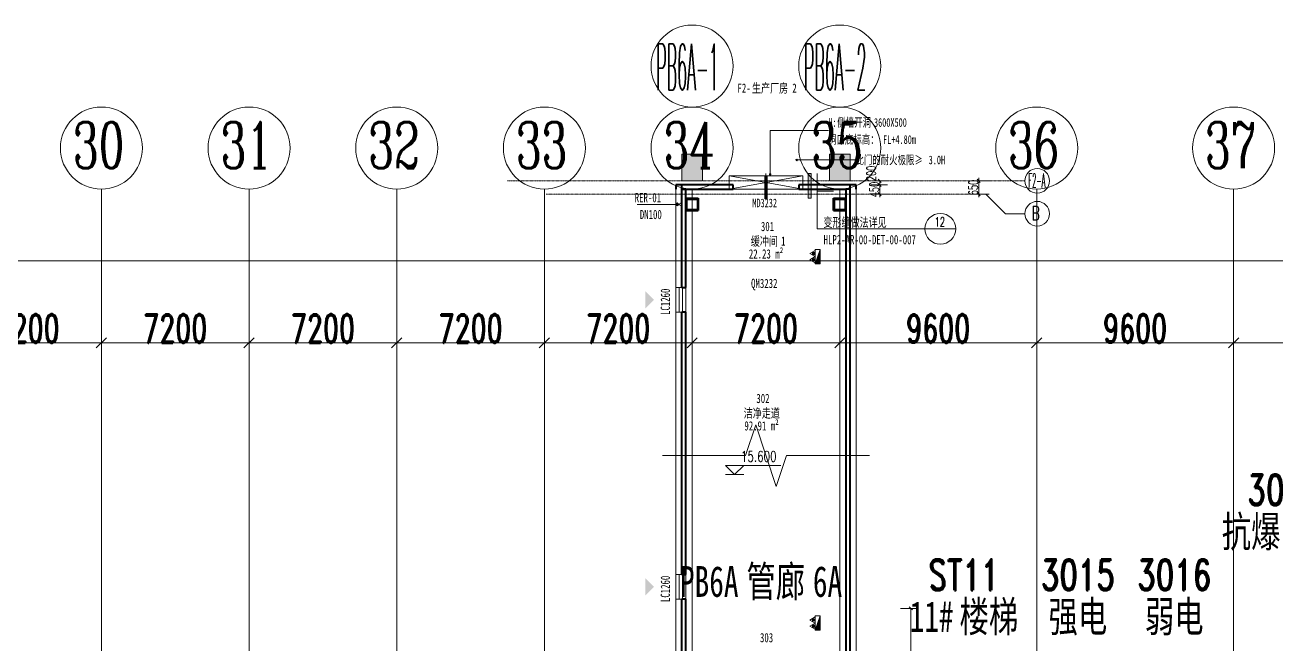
# Model space of a CAD drawing. Header units: millimetres. Extents: x -150677 to 326800, y -31706 to 192400.
# Drawn here: x 205074 to 266067, y 162215 to 192400 of the extents above; entities that cross this region are included whole.
import ezdxf

# ---------------------------------------------------------------- set-up
doc = ezdxf.new("R2010")
doc.units = ezdxf.units.MM
doc.linetypes.add('X-HLP3-AR-F3-LAY-03-001$0$X-HLP3-AR-PB6A-LAY-03-001$0$轴网线', pattern=[22.24, 12.7, -3.18, 3.18, -3.18])
doc.linetypes.add('X-HLP3-AR-F3-LAY-03-001$0$轴网线', pattern=[22.04, 18.38, -1.83, 0, -1.83])
doc.layers.get('0').update_dxf_attribs({"color": 8})
doc.layers.get('Defpoints').update_dxf_attribs({"color": 8})
for name, color, linetype, lineweight in [('X-HLP3-AR-F3-LAY-03-001$0$A-ANNO-DIMS', 8, 'Continuous', 9), ('X-HLP3-AR-F3-LAY-03-001$0$A-ANNO-NOTE', 8, 'Continuous', 5), ('X-HLP3-AR-F3-LAY-03-001$0$A-AREA-IDEN', 8, 'Continuous', 9), ('X-HLP3-AR-F3-LAY-03-001$0$A-DETL-GENF', 8, 'Continuous', 18), ('X-HLP3-AR-F3-LAY-03-001$0$G-ANNO-TEXT', 8, 'Continuous', 9), ('X-HLP3-AR-F3-LAY-03-001$0$S-GRID', 8, 'Continuous', 9), ('X-HLP3-AR-F3-LAY-03-001$0$S-GRID-IDEN', 8, 'Continuous', 9), ('X-HLP3-AR-F3-LAY-03-001$0$X-HLP3-AR-PB6A-LAY-03-001$0$A-ANNO-DIMS', 211, 'Continuous', 15), ('X-HLP3-AR-F3-LAY-03-001$0$X-HLP3-AR-PB6A-LAY-03-001$0$A-ANNO-NOTE', 131, 'Continuous', 18), ('X-HLP3-AR-F3-LAY-03-001$0$X-HLP3-AR-PB6A-LAY-03-001$0$A-AREA-IDEN', 2, 'Continuous', 18), ('X-HLP3-AR-F3-LAY-03-001$0$X-HLP3-AR-PB6A-LAY-03-001$0$A-DETL-GENF', 92, 'Continuous', 18), ('X-HLP3-AR-F3-LAY-03-001$0$X-HLP3-AR-PB6A-LAY-03-001$0$A-DETL-THIN', 151, 'Continuous', 15), ('X-HLP3-AR-F3-LAY-03-001$0$X-HLP3-AR-PB6A-LAY-03-001$0$A-DOOR-IDEN', 31, 'Continuous', 18), ('X-HLP3-AR-F3-LAY-03-001$0$X-HLP3-AR-PB6A-LAY-03-001$0$A-GENM', 13, 'Continuous', 15), ('X-HLP3-AR-F3-LAY-03-001$0$X-HLP3-AR-PB6A-LAY-03-001$0$A-GLAZ', 151, 'Continuous', 15), ('X-HLP3-AR-F3-LAY-03-001$0$X-HLP3-AR-PB6A-LAY-03-001$0$A-GLAZ-IDEN', 152, 'Continuous', 18), ('X-HLP3-AR-F3-LAY-03-001$0$X-HLP3-AR-PB6A-LAY-03-001$0$A-WALL', 113, 'Continuous', 15), ('X-HLP3-AR-F3-LAY-03-001$0$X-HLP3-AR-PB6A-LAY-03-001$0$G-ANNO-DIMS', 111, 'Continuous', 15), ('X-HLP3-AR-F3-LAY-03-001$0$X-HLP3-AR-PB6A-LAY-03-001$0$G-ANNO-TEXT', 231, 'Continuous', 15), ('X-HLP3-AR-F3-LAY-03-001$0$X-HLP3-AR-PB6A-LAY-03-001$0$M-EQPM', 50, 'Continuous', 15), ('X-HLP3-AR-F3-LAY-03-001$0$X-HLP3-AR-PB6A-LAY-03-001$0$P-PIPE', 3, 'Continuous', 15), ('X-HLP3-AR-F3-LAY-03-001$0$X-HLP3-AR-PB6A-LAY-03-001$0$S-COLS', 52, 'Continuous', 15), ('X-HLP3-AR-F3-LAY-03-001$0$X-HLP3-AR-PB6A-LAY-03-001$0$S-GRID', 1, 'Continuous', 15), ('X-HLP3-AR-F3-LAY-03-001$0$X-HLP3-AR-PB6A-LAY-03-001$0$S-GRID-IDEN', 1, 'Continuous', 18)]:
    doc.layers.add(name, color=color, linetype=linetype, lineweight=lineweight)
doc.styles.add('X-HLP3-AR-F3-LAY-03-001$0$MtXpl_', font='SimSun.ttf')
doc.styles.add('X-HLP3-AR-F3-LAY-03-001$0$MtXpl__1', font='simfang.ttf')
doc.styles.add('X-HLP3-AR-F3-LAY-03-001$0$RomanC_1', font='romanc__.ttf', dxfattribs={"width": 0.65, "height": 2250})
doc.styles.add('X-HLP3-AR-F3-LAY-03-001$0$RomanC_2', font='romanc__.ttf', dxfattribs={"width": 0.25, "height": 2250})
doc.styles.add('X-HLP3-AR-F3-LAY-03-001$0$RomanD', font='romand__.ttf', dxfattribs={"width": 0.7, "height": 1500})
doc.styles.add('X-HLP3-AR-F3-LAY-03-001$0$RomanD_3', font='romand__.ttf', dxfattribs={"width": 0.65, "height": 1400})
doc.styles.add('X-HLP3-AR-F3-LAY-03-001$0$X-HLP3-AR-PB6A-LAY-03-001$0$RomanC', font='romanc__.ttf', dxfattribs={"width": 0.65, "height": 675})
doc.styles.add('X-HLP3-AR-F3-LAY-03-001$0$X-HLP3-AR-PB6A-LAY-03-001$0$RomanD', font='romand__.ttf', dxfattribs={"width": 0.3, "height": 675})
doc.styles.add('X-HLP3-AR-F3-LAY-03-001$0$X-HLP3-AR-PB6A-LAY-03-001$0$RomanD_1', font='romand__.ttf', dxfattribs={"width": 0.65, "height": 450})
doc.styles.add('X-HLP3-AR-F3-LAY-03-001$0$X-HLP3-AR-PB6A-LAY-03-001$0$RomanD_2', font='romand__.ttf', dxfattribs={"width": 0.7, "height": 525})
doc.styles.add('X-HLP3-AR-F3-LAY-03-001$0$X-HLP3-AR-PB6A-LAY-03-001$0$RomanD_3', font='romand__.ttf', dxfattribs={"width": 0.65, "height": 3})
doc.styles.add('X-HLP3-AR-F3-LAY-03-001$0$X-HLP3-AR-PB6A-LAY-03-001$0$仿宋', font='simfang.ttf', dxfattribs={"width": 0.7, "height": 450})
doc.styles.add('X-HLP3-AR-F3-LAY-03-001$0$X-HLP3-AR-PB6A-LAY-03-001$0$仿宋_1', font='simfang.ttf', dxfattribs={"width": 0.7, "height": 420})
doc.styles.add('X-HLP3-AR-F3-LAY-03-001$0$X-HLP3-AR-PB6A-LAY-03-001$0$宋体', font='SimSun.ttf', dxfattribs={"width": 0.7, "height": 450})
doc.styles.add('X-HLP3-AR-F3-LAY-03-001$0$仿宋_1', font='simfang.ttf', dxfattribs={"width": 0.7, "height": 1500})
doc.dimstyles.new('X-HLP3-AR-F3-LAY-03-001$0$第一_二道尺寸线', dxfattribs={"dimscale": 304.8, "dimtxt": 1405.004626, "dimasz": 1.64042, "dimexe": 4.10105, "dimexo": 0.0625, "dimgap": 0, "dimtad": 1, "dimdec": 0, "dimzin": 0, "dimdsep": 46, "dimtxsty": 'X-HLP3-AR-F3-LAY-03-001$0$RomanD_3', "dimblk1": 'X-HLP3-AR-F3-LAY-03-001$0$_Oblique', "dimblk2": 'X-HLP3-AR-F3-LAY-03-001$0$_Oblique', "dimsah": 1, "dimcen": 0.09, "dimazin": 0, "dimtfac": 1, "dimtdec": 4, "dimtix": 1, "dimtmove": 0, "dimatfit": 3, "dimfxl": 8.2021, "dimfxlon": 1, "dimtvp": 1, "dimtolj": 1, "dimtzin": 0, "dimlwd": 18, "dimlwe": 18, "dimarcsym": 2})

# ---------------------------------------------------------------- blocks, each defined once
blk = doc.blocks.new('X-HLP3-AR-F3-LAY-03-001$0$剖切号 - 剖切号-930164-LAY-3F-1_500-A')
at = {"layer": 'X-HLP3-AR-F3-LAY-03-001$0$A-DETL-GENF', "color": 91, "lineweight": 5, "true_color": 0x77ff77}
for p, q in [((0, 5050), (0, 1000)), ((1500, 500), (0, 1000)), ((1500, 500), (-1500, -500)), ((-1500, -500), (0, -1000)), ((0, -1000), (0, -5050))]:
    blk.add_line(p, q, dxfattribs=at)
blk = doc.blocks.new('X-HLP3-AR-F3-LAY-03-001$0$X-AR-F3-00-W-003_HLP2_rvt-1-LAY-3F-1_500-A')
at = {"color": 91, "lineweight": 5, "true_color": 0x77ff77, "rotation": 269.9999999999998}
blk.add_blockref('X-HLP3-AR-F3-LAY-03-001$0$剖切号 - 剖切号-930164-LAY-3F-1_500-A', (241200, 171400), dxfattribs=at)
at = {"layer": 'X-HLP3-AR-F3-LAY-03-001$0$G-ANNO-TEXT', "color": 8, "lineweight": 15, "true_color": 0x777777, "char_height": 1500, "attachment_point": 1, "style": 'X-HLP3-AR-F3-LAY-03-001$0$仿宋_1'}
for s, insert, width in [('PB6A', (237005, 166014), 3928.27), ('管廊', (240246, 166014), 3928.27), ('6A', (243487, 166014), 1964.13)]:
    blk.add_mtext(s, dxfattribs=dict(at, insert=insert, width=width))
blk = doc.blocks.new('X-HLP3-AR-F3-LAY-03-001$0$轴网 - 宽度系数 0_65-670068-LAY-3F-1_500-A')
at = {"layer": 'X-HLP3-AR-F3-LAY-03-001$0$S-GRID-IDEN'}
blk.add_circle((0, 0), 4, dxfattribs=at)
blk = doc.blocks.new('X-HLP3-AR-F3-LAY-03-001$0$_Oblique')
at = {"color": 0, "linetype": 'ByBlock', "lineweight": -2}
blk.add_line((-0.5, -0.5), (0.5, 0.5), dxfattribs=at)
blk = doc.blocks.new('*D976')
at = {"layer": 'Defpoints', "color": 0, "transparency": 16777216}
for p in [(201600, 179400), (208800, 179400), (208800, 176900)]:
    blk.add_point(p, dxfattribs=at)
at = {"layer": 'X-HLP3-AR-F3-LAY-03-001$0$A-ANNO-DIMS', "color": 0, "lineweight": 18, "transparency": 16777216}
for p, q in [((201600, 179380.95), (201600, 175650)), ((208800, 179380.95), (208800, 175650)), ((201600, 176900), (208800, 176900))]:
    blk.add_line(p, q, dxfattribs=at)
at = {"layer": 'X-HLP3-AR-F3-LAY-03-001$0$A-ANNO-DIMS', "color": 0, "lineweight": 18, "transparency": 16777216, "xscale": 500.0000000000001, "yscale": 500.0000000000001, "zscale": 500.0000000000001, "rotation": 180}
blk.add_blockref('X-HLP3-AR-F3-LAY-03-001$0$_Oblique', (201600, 176900), dxfattribs=at)
at = {"layer": 'X-HLP3-AR-F3-LAY-03-001$0$A-ANNO-DIMS', "color": 0, "lineweight": 18, "transparency": 16777216, "xscale": 500.0000000000001, "yscale": 500.0000000000001, "zscale": 500.0000000000001}
blk.add_blockref('X-HLP3-AR-F3-LAY-03-001$0$_Oblique', (208800, 176900), dxfattribs=at)
at = {"layer": 'X-HLP3-AR-F3-LAY-03-001$0$A-ANNO-DIMS', "color": 0, "lineweight": 18, "transparency": 16777216, "insert": (205200, 177600), "char_height": 1400, "width": 3890.782, "attachment_point": 5, "style": 'X-HLP3-AR-F3-LAY-03-001$0$RomanD_3'}
blk.add_mtext('\\A1;7200', dxfattribs=at)
blk = doc.blocks.new('*D977')
at = {"layer": 'Defpoints', "color": 0, "transparency": 16777216}
for p in [(208800, 179400), (216000, 179400), (216000, 176900)]:
    blk.add_point(p, dxfattribs=at)
at = {"layer": 'X-HLP3-AR-F3-LAY-03-001$0$A-ANNO-DIMS', "color": 0, "lineweight": 18, "transparency": 16777216}
for p, q in [((208800, 179380.95), (208800, 175650)), ((216000, 179380.95), (216000, 175650)), ((208800, 176900), (216000, 176900))]:
    blk.add_line(p, q, dxfattribs=at)
at = {"layer": 'X-HLP3-AR-F3-LAY-03-001$0$A-ANNO-DIMS', "color": 0, "lineweight": 18, "transparency": 16777216, "xscale": 500.0000000000001, "yscale": 500.0000000000001, "zscale": 500.0000000000001, "rotation": 180}
blk.add_blockref('X-HLP3-AR-F3-LAY-03-001$0$_Oblique', (208800, 176900), dxfattribs=at)
at = {"layer": 'X-HLP3-AR-F3-LAY-03-001$0$A-ANNO-DIMS', "color": 0, "lineweight": 18, "transparency": 16777216, "xscale": 500.0000000000001, "yscale": 500.0000000000001, "zscale": 500.0000000000001}
blk.add_blockref('X-HLP3-AR-F3-LAY-03-001$0$_Oblique', (216000, 176900), dxfattribs=at)
at = {"layer": 'X-HLP3-AR-F3-LAY-03-001$0$A-ANNO-DIMS', "color": 0, "lineweight": 18, "transparency": 16777216, "insert": (212400, 177600), "char_height": 1400, "width": 3890.782, "attachment_point": 5, "style": 'X-HLP3-AR-F3-LAY-03-001$0$RomanD_3'}
blk.add_mtext('\\A1;7200', dxfattribs=at)
blk = doc.blocks.new('*D978')
at = {"layer": 'Defpoints', "color": 0, "transparency": 16777216}
for p in [(216000, 179400), (223200, 179400), (223200, 176900)]:
    blk.add_point(p, dxfattribs=at)
at = {"layer": 'X-HLP3-AR-F3-LAY-03-001$0$A-ANNO-DIMS', "color": 0, "lineweight": 18, "transparency": 16777216}
for p, q in [((216000, 179380.95), (216000, 175650)), ((223200, 179380.95), (223200, 175650)), ((216000, 176900), (223200, 176900))]:
    blk.add_line(p, q, dxfattribs=at)
at = {"layer": 'X-HLP3-AR-F3-LAY-03-001$0$A-ANNO-DIMS', "color": 0, "lineweight": 18, "transparency": 16777216, "xscale": 500.0000000000001, "yscale": 500.0000000000001, "zscale": 500.0000000000001, "rotation": 180}
blk.add_blockref('X-HLP3-AR-F3-LAY-03-001$0$_Oblique', (216000, 176900), dxfattribs=at)
at = {"layer": 'X-HLP3-AR-F3-LAY-03-001$0$A-ANNO-DIMS', "color": 0, "lineweight": 18, "transparency": 16777216, "xscale": 500.0000000000001, "yscale": 500.0000000000001, "zscale": 500.0000000000001}
blk.add_blockref('X-HLP3-AR-F3-LAY-03-001$0$_Oblique', (223200, 176900), dxfattribs=at)
at = {"layer": 'X-HLP3-AR-F3-LAY-03-001$0$A-ANNO-DIMS', "color": 0, "lineweight": 18, "transparency": 16777216, "insert": (219600, 177600), "char_height": 1400, "width": 3890.782, "attachment_point": 5, "style": 'X-HLP3-AR-F3-LAY-03-001$0$RomanD_3'}
blk.add_mtext('\\A1;7200', dxfattribs=at)
blk = doc.blocks.new('*D979')
at = {"layer": 'Defpoints', "color": 0, "transparency": 16777216}
for p in [(223200, 179400), (230400, 179400), (230400, 176900)]:
    blk.add_point(p, dxfattribs=at)
at = {"layer": 'X-HLP3-AR-F3-LAY-03-001$0$A-ANNO-DIMS', "color": 0, "lineweight": 18, "transparency": 16777216}
for p, q in [((223200, 179380.95), (223200, 175650)), ((230400, 179380.95), (230400, 175650)), ((223200, 176900), (230400, 176900))]:
    blk.add_line(p, q, dxfattribs=at)
at = {"layer": 'X-HLP3-AR-F3-LAY-03-001$0$A-ANNO-DIMS', "color": 0, "lineweight": 18, "transparency": 16777216, "xscale": 500.0000000000001, "yscale": 500.0000000000001, "zscale": 500.0000000000001, "rotation": 180}
blk.add_blockref('X-HLP3-AR-F3-LAY-03-001$0$_Oblique', (223200, 176900), dxfattribs=at)
at = {"layer": 'X-HLP3-AR-F3-LAY-03-001$0$A-ANNO-DIMS', "color": 0, "lineweight": 18, "transparency": 16777216, "xscale": 500.0000000000001, "yscale": 500.0000000000001, "zscale": 500.0000000000001}
blk.add_blockref('X-HLP3-AR-F3-LAY-03-001$0$_Oblique', (230400, 176900), dxfattribs=at)
at = {"layer": 'X-HLP3-AR-F3-LAY-03-001$0$A-ANNO-DIMS', "color": 0, "lineweight": 18, "transparency": 16777216, "insert": (226800, 177600), "char_height": 1400, "width": 3890.782, "attachment_point": 5, "style": 'X-HLP3-AR-F3-LAY-03-001$0$RomanD_3'}
blk.add_mtext('\\A1;7200', dxfattribs=at)
blk = doc.blocks.new('*D980')
at = {"layer": 'Defpoints', "color": 0, "transparency": 16777216}
for p in [(230400, 179400), (237600, 179400), (237600, 176900)]:
    blk.add_point(p, dxfattribs=at)
at = {"layer": 'X-HLP3-AR-F3-LAY-03-001$0$A-ANNO-DIMS', "color": 0, "lineweight": 18, "transparency": 16777216}
for p, q in [((230400, 179380.95), (230400, 175650)), ((237600, 179380.95), (237600, 175650)), ((230400, 176900), (237600, 176900))]:
    blk.add_line(p, q, dxfattribs=at)
at = {"layer": 'X-HLP3-AR-F3-LAY-03-001$0$A-ANNO-DIMS', "color": 0, "lineweight": 18, "transparency": 16777216, "xscale": 500.0000000000001, "yscale": 500.0000000000001, "zscale": 500.0000000000001, "rotation": 180}
blk.add_blockref('X-HLP3-AR-F3-LAY-03-001$0$_Oblique', (230400, 176900), dxfattribs=at)
at = {"layer": 'X-HLP3-AR-F3-LAY-03-001$0$A-ANNO-DIMS', "color": 0, "lineweight": 18, "transparency": 16777216, "xscale": 500.0000000000001, "yscale": 500.0000000000001, "zscale": 500.0000000000001}
blk.add_blockref('X-HLP3-AR-F3-LAY-03-001$0$_Oblique', (237600, 176900), dxfattribs=at)
at = {"layer": 'X-HLP3-AR-F3-LAY-03-001$0$A-ANNO-DIMS', "color": 0, "lineweight": 18, "transparency": 16777216, "insert": (234000, 177600), "char_height": 1400, "width": 3890.782, "attachment_point": 5, "style": 'X-HLP3-AR-F3-LAY-03-001$0$RomanD_3'}
blk.add_mtext('\\A1;7200', dxfattribs=at)
blk = doc.blocks.new('*D981')
at = {"layer": 'Defpoints', "color": 0, "transparency": 16777216}
for p in [(237600, 179400), (244800, 179400), (244800, 176900)]:
    blk.add_point(p, dxfattribs=at)
at = {"layer": 'X-HLP3-AR-F3-LAY-03-001$0$A-ANNO-DIMS', "color": 0, "lineweight": 18, "transparency": 16777216}
for p, q in [((237600, 179380.95), (237600, 175650)), ((244800, 179380.95), (244800, 175650)), ((237600, 176900), (244800, 176900))]:
    blk.add_line(p, q, dxfattribs=at)
at = {"layer": 'X-HLP3-AR-F3-LAY-03-001$0$A-ANNO-DIMS', "color": 0, "lineweight": 18, "transparency": 16777216, "xscale": 500.0000000000001, "yscale": 500.0000000000001, "zscale": 500.0000000000001, "rotation": 180}
blk.add_blockref('X-HLP3-AR-F3-LAY-03-001$0$_Oblique', (237600, 176900), dxfattribs=at)
at = {"layer": 'X-HLP3-AR-F3-LAY-03-001$0$A-ANNO-DIMS', "color": 0, "lineweight": 18, "transparency": 16777216, "xscale": 500.0000000000001, "yscale": 500.0000000000001, "zscale": 500.0000000000001}
blk.add_blockref('X-HLP3-AR-F3-LAY-03-001$0$_Oblique', (244800, 176900), dxfattribs=at)
at = {"layer": 'X-HLP3-AR-F3-LAY-03-001$0$A-ANNO-DIMS', "color": 0, "lineweight": 18, "transparency": 16777216, "insert": (241200, 177600), "char_height": 1400, "width": 3890.782, "attachment_point": 5, "style": 'X-HLP3-AR-F3-LAY-03-001$0$RomanD_3'}
blk.add_mtext('\\A1;7200', dxfattribs=at)
blk = doc.blocks.new('*D982')
at = {"layer": 'Defpoints', "color": 0, "transparency": 16777216}
for p in [(244800, 179400), (254400, 179400), (254400, 176900)]:
    blk.add_point(p, dxfattribs=at)
at = {"layer": 'X-HLP3-AR-F3-LAY-03-001$0$A-ANNO-DIMS', "color": 0, "lineweight": 18, "transparency": 16777216}
for p, q in [((244800, 179380.95), (244800, 175650)), ((254400, 179380.95), (254400, 175650)), ((244800, 176900), (254400, 176900))]:
    blk.add_line(p, q, dxfattribs=at)
at = {"layer": 'X-HLP3-AR-F3-LAY-03-001$0$A-ANNO-DIMS', "color": 0, "lineweight": 18, "transparency": 16777216, "xscale": 500.0000000000001, "yscale": 500.0000000000001, "zscale": 500.0000000000001, "rotation": 180}
blk.add_blockref('X-HLP3-AR-F3-LAY-03-001$0$_Oblique', (244800, 176900), dxfattribs=at)
at = {"layer": 'X-HLP3-AR-F3-LAY-03-001$0$A-ANNO-DIMS', "color": 0, "lineweight": 18, "transparency": 16777216, "xscale": 500.0000000000001, "yscale": 500.0000000000001, "zscale": 500.0000000000001}
blk.add_blockref('X-HLP3-AR-F3-LAY-03-001$0$_Oblique', (254400, 176900), dxfattribs=at)
at = {"layer": 'X-HLP3-AR-F3-LAY-03-001$0$A-ANNO-DIMS', "color": 0, "lineweight": 18, "transparency": 16777216, "insert": (249600, 177600), "char_height": 1400, "width": 3890.782, "attachment_point": 5, "style": 'X-HLP3-AR-F3-LAY-03-001$0$RomanD_3'}
blk.add_mtext('\\A1;9600', dxfattribs=at)
blk = doc.blocks.new('*D983')
at = {"layer": 'Defpoints', "color": 0, "transparency": 16777216}
for p in [(254400, 179400), (264000, 179400), (264000, 176900)]:
    blk.add_point(p, dxfattribs=at)
at = {"layer": 'X-HLP3-AR-F3-LAY-03-001$0$A-ANNO-DIMS', "color": 0, "lineweight": 18, "transparency": 16777216}
for p, q in [((254400, 179380.95), (254400, 175650)), ((264000, 179380.95), (264000, 175650)), ((254400, 176900), (264000, 176900))]:
    blk.add_line(p, q, dxfattribs=at)
at = {"layer": 'X-HLP3-AR-F3-LAY-03-001$0$A-ANNO-DIMS', "color": 0, "lineweight": 18, "transparency": 16777216, "xscale": 500.0000000000001, "yscale": 500.0000000000001, "zscale": 500.0000000000001, "rotation": 180}
blk.add_blockref('X-HLP3-AR-F3-LAY-03-001$0$_Oblique', (254400, 176900), dxfattribs=at)
at = {"layer": 'X-HLP3-AR-F3-LAY-03-001$0$A-ANNO-DIMS', "color": 0, "lineweight": 18, "transparency": 16777216, "xscale": 500.0000000000001, "yscale": 500.0000000000001, "zscale": 500.0000000000001}
blk.add_blockref('X-HLP3-AR-F3-LAY-03-001$0$_Oblique', (264000, 176900), dxfattribs=at)
at = {"layer": 'X-HLP3-AR-F3-LAY-03-001$0$A-ANNO-DIMS', "color": 0, "lineweight": 18, "transparency": 16777216, "insert": (259200, 177600), "char_height": 1400, "width": 3890.782, "attachment_point": 5, "style": 'X-HLP3-AR-F3-LAY-03-001$0$RomanD_3'}
blk.add_mtext('\\A1;9600', dxfattribs=at)
blk = doc.blocks.new('*D984')
at = {"layer": 'Defpoints', "color": 0, "transparency": 16777216}
for p in [(264000, 179400), (273600, 179400), (273600, 176900)]:
    blk.add_point(p, dxfattribs=at)
at = {"layer": 'X-HLP3-AR-F3-LAY-03-001$0$A-ANNO-DIMS', "color": 0, "lineweight": 18, "transparency": 16777216}
for p, q in [((264000, 179380.95), (264000, 175650)), ((273600, 179380.95), (273600, 175650)), ((264000, 176900), (273600, 176900))]:
    blk.add_line(p, q, dxfattribs=at)
at = {"layer": 'X-HLP3-AR-F3-LAY-03-001$0$A-ANNO-DIMS', "color": 0, "lineweight": 18, "transparency": 16777216, "xscale": 500.0000000000001, "yscale": 500.0000000000001, "zscale": 500.0000000000001, "rotation": 180}
blk.add_blockref('X-HLP3-AR-F3-LAY-03-001$0$_Oblique', (264000, 176900), dxfattribs=at)
at = {"layer": 'X-HLP3-AR-F3-LAY-03-001$0$A-ANNO-DIMS', "color": 0, "lineweight": 18, "transparency": 16777216, "xscale": 500.0000000000001, "yscale": 500.0000000000001, "zscale": 500.0000000000001}
blk.add_blockref('X-HLP3-AR-F3-LAY-03-001$0$_Oblique', (273600, 176900), dxfattribs=at)
at = {"layer": 'X-HLP3-AR-F3-LAY-03-001$0$A-ANNO-DIMS', "color": 0, "lineweight": 18, "transparency": 16777216, "insert": (268800, 177600), "char_height": 1400, "width": 3890.782, "attachment_point": 5, "style": 'X-HLP3-AR-F3-LAY-03-001$0$RomanD_3'}
blk.add_mtext('\\A1;9600', dxfattribs=at)
blk = doc.blocks.new('*D932')
at = {"layer": 'Defpoints', "color": 0, "transparency": 16777216}
for p in [(293100, 180900), (-300, 178400), (293100, 178400), (201600, -17706.224274), (208800, -17706.224274), (208800, -20206.224274)]:
    blk.add_point(p, dxfattribs=at)
at = {"layer": 'X-HLP3-AR-F3-LAY-03-001$0$A-ANNO-DIMS', "color": 0, "lineweight": 18, "transparency": 16777216}
for p, q in [((-300, 178419.05), (-300, 182150)), ((293100, 178419.05), (293100, 182150)), ((-300, 180900), (293100, 180900)), ((201600, -17725.274274), (201600, -21456.224274)), ((208800, -17725.274274), (208800, -21456.224274)), ((201600, -20206.224274), (208800, -20206.224274))]:
    blk.add_line(p, q, dxfattribs=at)
at = {"layer": 'X-HLP3-AR-F3-LAY-03-001$0$A-ANNO-DIMS', "color": 0, "lineweight": 18, "transparency": 16777216, "xscale": 500.0000000000001, "yscale": 500.0000000000001, "zscale": 500.0000000000001, "rotation": 180}
for p in [(-300, 180900), (201600, -20206.224274)]:
    blk.add_blockref('X-HLP3-AR-F3-LAY-03-001$0$_Oblique', p, dxfattribs=at)
at = {"layer": 'X-HLP3-AR-F3-LAY-03-001$0$A-ANNO-DIMS', "color": 0, "lineweight": 18, "transparency": 16777216, "xscale": 500.0000000000001, "yscale": 500.0000000000001, "zscale": 500.0000000000001}
for p in [(293100, 180900), (208800, -20206.224274)]:
    blk.add_blockref('X-HLP3-AR-F3-LAY-03-001$0$_Oblique', p, dxfattribs=at)
at = {"layer": 'X-HLP3-AR-F3-LAY-03-001$0$A-ANNO-DIMS', "color": 0, "lineweight": 18, "transparency": 16777216, "char_height": 1400, "attachment_point": 5, "style": 'X-HLP3-AR-F3-LAY-03-001$0$RomanD_3'}
for s, insert, width in [('\\A1;293400', (146400, 181600), 5836.1730636), ('\\A1;7200', (205200, -19506.224274), 3890.7820424)]:
    blk.add_mtext(s, dxfattribs=dict(at, insert=insert, width=width))
blk = doc.blocks.new('X-HLP3-AR-F3-LAY-03-001$0$临时单轴号 - 临时标记-下-5mm-4768052-LAY-3F-1_500-A')
at = {"layer": 'X-HLP3-AR-F3-LAY-03-001$0$A-ANNO-NOTE', "lineweight": 18}
blk.add_circle((0, 12), 4, dxfattribs=at)
blk = doc.blocks.new('X-HLP3-AR-F3-LAY-03-001$0$X-HLP3-AR-PB6A-LAY-03-001$0$_Oblique')
at = {"color": 0, "linetype": 'ByBlock', "lineweight": -2}
blk.add_line((-0.5, -0.5), (0.5, 0.5), dxfattribs=at)
blk = doc.blocks.new('X-HLP3-AR-F3-LAY-03-001$0$X-HLP3-AR-PB6A-LAY-03-001$0$钢_柱_箱形 - 口600X600X35X35-343924-3F')
at = {"layer": 'X-HLP3-AR-F3-LAY-03-001$0$X-HLP3-AR-PB6A-LAY-03-001$0$S-COLS', "color": 40, "lineweight": 35}
for p, q in [((-300, -300), (-300, 300)), ((-300, 300), (300, 300)), ((-300, -300), (-300, 300)), ((-300, 300), (300, 300)), ((-265, -265), (-265, 265)), ((-265, 265), (265, 265)), ((265, 265), (265, -265)), ((300, 300), (300, -300)), ((300, 300), (300, -300)), ((300, -300), (-300, -300)), ((-300, -300), (300, -300)), ((265, -265), (-265, -265))]:
    blk.add_line(p, q, dxfattribs=at)

msp = doc.modelspace()

# ---------------------------------------------------------------- hatches: boundary and pattern name
at = {"layer": 'X-HLP3-AR-F3-LAY-03-001$0$X-HLP3-AR-PB6A-LAY-03-001$0$A-ANNO-NOTE', "lineweight": 15}
msp.add_hatch(color=8, dxfattribs=at).paths.add_polyline_path([(243251.7, 185160.4), (243401.7, 185160.4), (243401.7, 183960.4), (243251.7, 183960.4)], flags=0)
h = msp.add_hatch(color=8, dxfattribs=at)
edge = h.paths.add_edge_path(flags=0)
edge.add_arc((236865.4, 183650), 75, 180, 360)
edge.add_arc((236865.4, 183650), 75, 360, 540)
at = {"layer": 'X-HLP3-AR-F3-LAY-03-001$0$X-HLP3-AR-PB6A-LAY-03-001$0$A-DETL-GENF'}
for points in [[(237800, 184800), (238100, 184800), (238100, 186100), (237100, 186100), (237100, 184800), (237798, 184800)], [(245000, 184800), (245300, 184800), (245300, 186100), (244300, 186100), (244300, 184800), (244998, 184800)], [(235322.5, 178578.1), (235744.3, 179000), (235322.5, 179421.9)], [(235322.5, 164578.1), (235744.3, 165000), (235322.5, 165421.9)]]:
    msp.add_hatch(color=8, dxfattribs=at).paths.add_polyline_path(points, flags=0)
at = {"layer": 'X-HLP3-AR-F3-LAY-03-001$0$X-HLP3-AR-PB6A-LAY-03-001$0$A-DETL-GENF', "lineweight": 15}
h = msp.add_hatch(color=8, dxfattribs=at)
h.paths.add_polyline_path([(243560.3, 180909.5), (243560.3, 180999.5), (243470.3, 180999.5), (243470.3, 180909.5)], flags=0)
h.paths.add_polyline_path([(243560.3, 181209.5), (243560.3, 181299.5), (243470.3, 181299.5), (243470.3, 181209.5)], flags=0)
for points in [[(243700, 180754.5), (243840, 180754.5), (243840, 181454.5), (243600, 180754.5), (243682.5, 180754.5)], [(243600, 162882.1), (243840, 162882.1), (243840, 163582.1), (243619.2, 162938.2)]]:
    msp.add_hatch(color=8, dxfattribs=at).paths.add_polyline_path(points, flags=0)
h = msp.add_hatch(color=8, dxfattribs=at)
h.paths.add_polyline_path([(243560.3, 163037.1), (243560.3, 163127.1), (243470.3, 163127.1), (243470.3, 163037.1)], flags=0)
h.paths.add_polyline_path([(243470.3, 163337.1), (243560.3, 163337.1), (243560.3, 163427.1), (243470.3, 163427.1)], flags=0)
at = {"layer": 'X-HLP3-AR-F3-LAY-03-001$0$X-HLP3-AR-PB6A-LAY-03-001$0$G-ANNO-TEXT'}
h = msp.add_hatch(color=8, dxfattribs=at)
edge = h.paths.add_edge_path(flags=0)
edge.add_arc((242699.8, 185820.7), 37.5, 0, 360)
h = msp.add_hatch(color=8, dxfattribs=at)
edge = h.paths.add_edge_path(flags=0)
edge.add_arc((241406.4, 185115.3), 37.5, 0, 360)

# ---------------------------------------------------------------- linework, layer by layer
at = {"layer": 'X-HLP3-AR-F3-LAY-03-001$0$S-GRID'}
for p, q in [((208800, 174400), (208800, 184400)), ((216000, 174400), (216000, 184400)), ((223200, 174400), (223200, 184400)), ((230400, 174400), (230400, 184400)), ((237600, 174400), (237600, 184400)), ((244800, 174400), (244800, 184400)), ((254400, 174400), (254400, 184400)), ((264000, 174400), (264000, 184400))]:
    msp.add_line(p, q, dxfattribs=at)
at = {"layer": 'X-HLP3-AR-F3-LAY-03-001$0$S-GRID', "linetype": 'X-HLP3-AR-F3-LAY-03-001$0$轴网线'}
for p, q in [((208800, -17706.2), (208800, 174400)), ((216000, -17706.2), (216000, 174400)), ((223200, -17706.2), (223200, 174400)), ((230400, -17706.2), (230400, 174400)), ((237600, -17706.2), (237600, 174400)), ((244800, -17706.2), (244800, 174400)), ((254400, -17706.2), (254400, 174400)), ((264000, -17706.2), (264000, 174400))]:
    msp.add_line(p, q, dxfattribs=at)
at = {"layer": 'X-HLP3-AR-F3-LAY-03-001$0$X-HLP3-AR-PB6A-LAY-03-001$0$A-ANNO-DIMS', "color": 8, "lineweight": 18}
for p, q in [((251575, 184800), (251575, 184950)), ((246318.3, 184600), (247124.2, 184600)), ((246318.3, 184600), (247124.2, 184600)), ((247180.2, 184800), (246374.2, 184800)), ((246749.2, 184800), (246749.2, 184600)), ((246749.2, 184600), (246749.2, 184750)), ((246749.2, 184600), (246749.2, 184150)), ((252081, 184800), (251200, 184800)), ((251575, 184800), (251575, 184150)), ((247180.2, 184150), (246374.2, 184150)), ((246749.2, 184150), (246749.2, 184000)), ((252081, 184150), (251200, 184150)), ((251575, 184150), (251575, 184000)), ((247758.3, 163950), (248639.2, 163950)), ((248264.2, 163950), (248264.2, 159050))]:
    msp.add_line(p, q, dxfattribs=at)
at = {"layer": 'X-HLP3-AR-F3-LAY-03-001$0$X-HLP3-AR-PB6A-LAY-03-001$0$A-ANNO-NOTE', "color": 8}
for p, q in [((243251.7, 183960.4), (243251.7, 185160.4)), ((243251.7, 185160.4), (243401.7, 185160.4)), ((243251.7, 185160.4), (243251.7, 183960.4)), ((243401.7, 185160.4), (243251.7, 185160.4)), ((243401.7, 185160.4), (243401.7, 183960.4)), ((243401.7, 183960.4), (243401.7, 185160.4)), ((243701.7, 182460.4), (243701.7, 185160.4)), ((236415.4, 183650), (234915.4, 183650)), ((236415.4, 183650), (236865.4, 183650)), ((243401.7, 183960.4), (243251.7, 183960.4)), ((243251.7, 183960.4), (243401.7, 183960.4)), ((243701.7, 182460.4), (248951.7, 182460.4)), ((248951.7, 182460.4), (250451.7, 182460.4))]:
    msp.add_line(p, q, dxfattribs=at)
for centre, radius in [((236865.4, 183650), 75), ((249701.7, 182460.4), 750)]:
    msp.add_circle(centre, radius, dxfattribs=at)
for start, end in [(0, 180), (180, 0)]:
    msp.add_arc((236865.4, 183650), 75, start, end, dxfattribs=at)
at = {"layer": 'X-HLP3-AR-F3-LAY-03-001$0$X-HLP3-AR-PB6A-LAY-03-001$0$A-DETL-GENF', "color": 8}
for p, q in [((238100, 186100), (237100, 186100)), ((237100, 186100), (237100, 184800)), ((238100, 184800), (238100, 186100)), ((245300, 186100), (244300, 186100)), ((244300, 186100), (244300, 184800)), ((245300, 184800), (245300, 186100)), ((237100, 184800), (238100, 184800)), ((244300, 184800), (245300, 184800)), ((243600, 181404.5), (243340.2, 181254.5)), ((243600, 181104.5), (243340.2, 181254.5)), ((243470.3, 181299.5), (243560.3, 181299.5)), ((243470.3, 181209.5), (243470.3, 181299.5)), ((243560.3, 181209.5), (243470.3, 181209.5)), ((243560.3, 181299.5), (243560.3, 181209.5)), ((243600, 180754.5), (243600, 181454.5)), ((243600, 180754.5), (243840, 181454.5)), ((243600, 180754.5), (243840, 181454.5)), ((243840, 181454.5), (243840, 180754.5)), ((243840, 181454.5), (243840, 180754.5)), ((243600, 181104.5), (243340.2, 180954.5)), ((243600, 180804.5), (243340.2, 180954.5)), ((243470.3, 180999.5), (243560.3, 180999.5)), ((243470.3, 180909.5), (243470.3, 180999.5)), ((243560.3, 180909.5), (243470.3, 180909.5)), ((243560.3, 180999.5), (243560.3, 180909.5)), ((243600, 180754.5), (243840, 180754.5)), ((243840, 180754.5), (243600, 180754.5)), ((243600, 163532.1), (243340.2, 163382.1)), ((243600, 162882.1), (243600, 163582.1)), ((243600, 162882.1), (243840, 163582.1)), ((243600, 162882.1), (243840, 163582.1)), ((243840, 163582.1), (243840, 162882.1)), ((243840, 163582.1), (243840, 162882.1)), ((243600, 163232.1), (243340.2, 163382.1)), ((243600, 163232.1), (243340.2, 163082.1)), ((243600, 162932.1), (243340.2, 163082.1)), ((243470.3, 163427.1), (243560.3, 163427.1)), ((243470.3, 163337.1), (243470.3, 163427.1)), ((243560.3, 163337.1), (243470.3, 163337.1)), ((243470.3, 163127.1), (243560.3, 163127.1)), ((243470.3, 163037.1), (243470.3, 163127.1)), ((243560.3, 163037.1), (243470.3, 163037.1)), ((243560.3, 163427.1), (243560.3, 163337.1)), ((243560.3, 163127.1), (243560.3, 163037.1)), ((243600, 162882.1), (243840, 162882.1)), ((243840, 162882.1), (243600, 162882.1))]:
    msp.add_line(p, q, dxfattribs=at)
at = {"layer": 'X-HLP3-AR-F3-LAY-03-001$0$X-HLP3-AR-PB6A-LAY-03-001$0$A-DETL-THIN', "color": 8}
for p, q in [((243000, 185050), (239400, 185050)), ((239400, 185050), (239400, 184400)), ((243000, 184400), (239400, 185050)), ((239400, 184400), (243000, 185050)), ((241200, 185160), (241200, 184320)), ((243000, 184400), (243000, 185050)), ((239400, 184400), (243000, 184400))]:
    msp.add_line(p, q, dxfattribs=at)
at = {"layer": 'X-HLP3-AR-F3-LAY-03-001$0$X-HLP3-AR-PB6A-LAY-03-001$0$A-GENM', "color": 8, "lineweight": 60}
for p, q in [((241200, 185049.3), (241200, 184800)), ((241200, 184800), (241200, 183919.3))]:
    msp.add_line(p, q, dxfattribs=at)
at = {"layer": 'X-HLP3-AR-F3-LAY-03-001$0$X-HLP3-AR-PB6A-LAY-03-001$0$A-GLAZ', "color": 8}
for p, q in [((236800, 179600), (237300, 179600)), ((236800, 179600), (236800, 178400)), ((236966.7, 179600), (236966.7, 178400)), ((237133.3, 179600), (237133.3, 178400)), ((237300, 179600), (237300, 178400)), ((236800, 178400), (237300, 178400)), ((236800, 165600), (237300, 165600)), ((236800, 165600), (236800, 164400)), ((236966.7, 165600), (236966.7, 164400)), ((237133.3, 165600), (237133.3, 164400)), ((237300, 165600), (237300, 164400)), ((236800, 164400), (237300, 164400))]:
    msp.add_line(p, q, dxfattribs=at)
at = {"layer": 'X-HLP3-AR-F3-LAY-03-001$0$X-HLP3-AR-PB6A-LAY-03-001$0$A-WALL', "color": 8, "lineweight": 35}
for p, q in [((239600, 184600), (236800, 184600)), ((236800, 184600), (236800, 184400)), ((237100, 179600), (237100, 184600)), ((237100, 184400), (239600, 184400)), ((237300, 179600), (237300, 184400)), ((239600, 184400), (239600, 184600)), ((245600, 184600), (242800, 184600)), ((242800, 184600), (242800, 184400)), ((242800, 184400), (245100, 184400)), ((245100, 184400), (245100, 158800)), ((245300, 184400), (245100, 184400)), ((245300, 158600), (245300, 184600)), ((245600, 184400), (245600, 184600)), ((237100, 179600), (237300, 179600)), ((237300, 178400), (237100, 178400)), ((237100, 165600), (237100, 178400)), ((237300, 165600), (237300, 178400)), ((237100, 165600), (237300, 165600)), ((237300, 164400), (237100, 164400)), ((237100, 158600), (237100, 164400)), ((237300, 158800), (237300, 164400))]:
    msp.add_line(p, q, dxfattribs=at)
at = {"layer": 'X-HLP3-AR-F3-LAY-03-001$0$X-HLP3-AR-PB6A-LAY-03-001$0$A-WALL', "color": 8}
for p, q in [((236800, 184400), (236800, 164400)), ((242800, 184400), (239600, 184400)), ((243700, 184300), (244500, 184300)), ((245600, 158800), (245600, 184400)), ((236800, 179600), (237100, 179600)), ((237300, 179600), (237300, 178400)), ((237100, 178400), (236800, 178400)), ((236800, 165600), (237100, 165600)), ((237300, 165600), (237300, 164400)), ((236800, 164400), (236800, 158800)), ((237100, 164400), (236800, 164400))]:
    msp.add_line(p, q, dxfattribs=at)
at = {"layer": 'X-HLP3-AR-F3-LAY-03-001$0$X-HLP3-AR-PB6A-LAY-03-001$0$G-ANNO-DIMS', "color": 8, "lineweight": 18}
for p, q in [((241930.7, 170924.1), (239223.3, 170924.1)), ((239671.3, 170476.1), (239223.3, 170924.1)), ((239671.3, 170476.1), (240119.4, 170924.1)), ((240119.4, 170476.1), (239223.3, 170476.1))]:
    msp.add_line(p, q, dxfattribs=at)
at = {"layer": 'X-HLP3-AR-F3-LAY-03-001$0$X-HLP3-AR-PB6A-LAY-03-001$0$G-ANNO-TEXT', "color": 8}
for p, q in [((241406.4, 187248.5), (244245.6, 187248.5)), ((241406.4, 185115.3), (241406.4, 187248.5)), ((242699.8, 185820.7), (245577.6, 185820.7))]:
    msp.add_line(p, q, dxfattribs=at)
for centre in [(242699.8, 185820.7), (241406.4, 185115.3)]:
    msp.add_circle(centre, 37.5, dxfattribs=at)
at = {"layer": 'X-HLP3-AR-F3-LAY-03-001$0$X-HLP3-AR-PB6A-LAY-03-001$0$M-EQPM', "color": 8}
for p, q in [((243600, 181454.5), (243600, 180754.5)), ((243840, 181454.5), (243600, 181454.5)), ((243840, 180754.5), (243840, 181454.5)), ((243600, 180754.5), (243840, 180754.5)), ((243600, 163582.1), (243600, 162882.1)), ((243840, 163582.1), (243600, 163582.1)), ((243840, 162882.1), (243840, 163582.1)), ((243600, 162882.1), (243840, 162882.1))]:
    msp.add_line(p, q, dxfattribs=at)
at = {"layer": 'X-HLP3-AR-F3-LAY-03-001$0$X-HLP3-AR-PB6A-LAY-03-001$0$P-PIPE', "color": 8}
for radius, start, end in [(57.1, 0, 180), (57.2, 180, 0)]:
    msp.add_arc((237040, 183650), radius, start, end, dxfattribs=at)
at = {"layer": 'X-HLP3-AR-F3-LAY-03-001$0$X-HLP3-AR-PB6A-LAY-03-001$0$S-GRID', "color": 8, "linetype": 'X-HLP3-AR-F3-LAY-03-001$0$X-HLP3-AR-PB6A-LAY-03-001$0$轴网线'}
for p, q in [((228575, 184800), (253825, 184800)), ((230480, 184150), (251920, 184150))]:
    msp.add_line(p, q, dxfattribs=at)
at = {"layer": 'X-HLP3-AR-F3-LAY-03-001$0$X-HLP3-AR-PB6A-LAY-03-001$0$S-GRID', "color": 8}
for p, q in [((251920, 184150), (252872.5, 183197.5)), ((252872.5, 183197.5), (253825, 183197.5))]:
    msp.add_line(p, q, dxfattribs=at)
at = {"layer": 'X-HLP3-AR-F3-LAY-03-001$0$X-HLP3-AR-PB6A-LAY-03-001$0$S-GRID-IDEN', "color": 8}
for centre in [(254425, 184800), (254425, 183197.5)]:
    msp.add_circle(centre, 600, dxfattribs=at)

# ---------------------------------------------------------------- block references
at = {"color": 8, "lineweight": 15}
for p in [(237600, 183650), (244800, 183650)]:
    msp.add_blockref('X-HLP3-AR-F3-LAY-03-001$0$X-HLP3-AR-PB6A-LAY-03-001$0$钢_柱_箱形 - 口600X600X35X35-343924-3F', p, dxfattribs=at)
at = {"lineweight": 5}
msp.add_blockref('X-HLP3-AR-F3-LAY-03-001$0$X-AR-F3-00-W-003_HLP2_rvt-1-LAY-3F-1_500-A', (0, 0), dxfattribs=at)
at = {"layer": 'X-HLP3-AR-F3-LAY-03-001$0$A-ANNO-NOTE', "lineweight": 18, "xscale": 500, "yscale": 500, "zscale": 500}
for p in [(237600, 184400), (244800, 184400)]:
    msp.add_blockref('X-HLP3-AR-F3-LAY-03-001$0$临时单轴号 - 临时标记-下-5mm-4768052-LAY-3F-1_500-A', p, dxfattribs=at)
at = {"layer": 'X-HLP3-AR-F3-LAY-03-001$0$S-GRID-IDEN', "xscale": 499.9999999999995, "yscale": 499.9999999999995, "zscale": 499.9999999999995}
for p in [(208800, 186400), (216000, 186400), (223200, 186400), (230400, 186400), (237600, 186400), (244800, 186400), (254400, 186400), (264000, 186400)]:
    msp.add_blockref('X-HLP3-AR-F3-LAY-03-001$0$轴网 - 宽度系数 0_65-670068-LAY-3F-1_500-A', p, dxfattribs=at)
at = {"layer": 'X-HLP3-AR-F3-LAY-03-001$0$X-HLP3-AR-PB6A-LAY-03-001$0$A-ANNO-DIMS', "color": 8, "lineweight": 18}
for p, xscale, yscale, zscale, rotation in [((246749.2, 184800), 150.0000000000002, 150.0000000000002, 150.0000000000002, 90), ((251575, 184800), 150, 150, 150, 270), ((246749.2, 184600), 150, 150, 150, 270), ((246749.2, 184600), 150, 150, 150, 270), ((246749.2, 184150), 150.0000000000002, 150.0000000000002, 150.0000000000002, 90), ((251575, 184150), 150.0000000000002, 150.0000000000002, 150.0000000000002, 90), ((248264.2, 163950), 150.0000000000002, 150.0000000000002, 150.0000000000002, 90)]:
    msp.add_blockref('X-HLP3-AR-F3-LAY-03-001$0$X-HLP3-AR-PB6A-LAY-03-001$0$_Oblique', p, dxfattribs=dict(at, xscale=xscale, yscale=yscale, zscale=zscale, rotation=rotation))

# ---------------------------------------------------------------- texts
at = {"layer": 'X-HLP3-AR-F3-LAY-03-001$0$A-ANNO-NOTE', "lineweight": 9, "char_height": 2250, "width": 4178.796, "attachment_point": 1, "style": 'X-HLP3-AR-F3-LAY-03-001$0$RomanC_2'}
for s, insert in [('PB6A-1', (235855.2, 191475)), ('PB6A-2', (243055.2, 191475))]:
    msp.add_mtext(s, dxfattribs=dict(at, insert=insert))
at = {"layer": 'X-HLP3-AR-F3-LAY-03-001$0$A-AREA-IDEN', "char_height": 1500, "attachment_point": 1}
for s, insert, width, style in [('3029', (264679.1, 170478.9), 4826.159, 'X-HLP3-AR-F3-LAY-03-001$0$RomanD'), ('抗爆门斗', (263422.1, 168444.8), 7856.537, 'X-HLP3-AR-F3-LAY-03-001$0$仿宋_1'), ('ST11', (249124.3, 166336), 4657.804, 'X-HLP3-AR-F3-LAY-03-001$0$RomanD'), ('3015', (254611.9, 166336), 4826.159, 'X-HLP3-AR-F3-LAY-03-001$0$RomanD'), ('3016', (259308.9, 166336), 4826.159, 'X-HLP3-AR-F3-LAY-03-001$0$RomanD'), ('11#', (248205.1, 164301.8), 2946.202, 'X-HLP3-AR-F3-LAY-03-001$0$仿宋_1'), ('楼梯', (250635.9, 164301.8), 3928.269, 'X-HLP3-AR-F3-LAY-03-001$0$仿宋_1'), ('强电', (254975.4, 164301.8), 3928.269, 'X-HLP3-AR-F3-LAY-03-001$0$仿宋_1'), ('弱电', (259672.4, 164301.8), 3928.269, 'X-HLP3-AR-F3-LAY-03-001$0$仿宋_1')]:
    msp.add_mtext(s, dxfattribs=dict(at, insert=insert, width=width, style=style))
at = {"layer": 'X-HLP3-AR-F3-LAY-03-001$0$S-GRID-IDEN', "char_height": 2250, "width": 3335.02, "attachment_point": 1, "style": 'X-HLP3-AR-F3-LAY-03-001$0$RomanC_1'}
for s, insert in [('30', (207405.5, 187664.7)), ('31', (214605.5, 187664.7)), ('32', (221805.5, 187664.7)), ('33', (229005.5, 187664.7)), ('34', (236205.5, 187664.7)), ('35', (243405.5, 187664.7)), ('36', (253005.5, 187664.7)), ('37', (262605.5, 187664.7))]:
    msp.add_mtext(s, dxfattribs=dict(at, insert=insert))
at = {"layer": 'X-HLP3-AR-F3-LAY-03-001$0$X-HLP3-AR-PB6A-LAY-03-001$0$A-ANNO-DIMS', "color": 8, "lineweight": 18, "insert": (246106.6, 184786.5), "char_height": 450, "width": 937.956, "attachment_point": 1, "rotation": 90, "line_spacing_factor": 1.146391, "style": 'X-HLP3-AR-F3-LAY-03-001$0$X-HLP3-AR-PB6A-LAY-03-001$0$RomanD_1'}
msp.add_mtext('\\A1;200', dxfattribs=at)
at = {"layer": 'X-HLP3-AR-F3-LAY-03-001$0$X-HLP3-AR-PB6A-LAY-03-001$0$A-ANNO-DIMS', "color": 8, "lineweight": 18, "char_height": 450, "width": 937.956, "attachment_point": 5, "rotation": 90, "style": 'X-HLP3-AR-F3-LAY-03-001$0$X-HLP3-AR-PB6A-LAY-03-001$0$RomanD_1'}
for s, insert in [('\\A1;650', (251305, 184475)), ('\\A1;450', (246479.2, 184375))]:
    msp.add_mtext(s, dxfattribs=dict(at, insert=insert))
at = {"layer": 'X-HLP3-AR-F3-LAY-03-001$0$X-HLP3-AR-PB6A-LAY-03-001$0$A-ANNO-NOTE', "color": 8, "width": 0.7}
for s, style, p in [('RER-01', 'X-HLP3-AR-F3-LAY-03-001$0$X-HLP3-AR-PB6A-LAY-03-001$0$仿宋', (234800.9, 183758.4)), ('DN100', 'X-HLP3-AR-F3-LAY-03-001$0$X-HLP3-AR-PB6A-LAY-03-001$0$仿宋', (235049.7, 182935.1)), ('变形缝做法详见', 'X-HLP3-AR-F3-LAY-03-001$0$MtXpl_', (243999.5, 182554)), ('HLP2-AR-00-DET-00-007', 'X-HLP3-AR-F3-LAY-03-001$0$X-HLP3-AR-PB6A-LAY-03-001$0$仿宋', (244010.9, 181708))]:
    msp.add_text(s, height=450, dxfattribs=dict(at, style=style)).set_placement(p)
at = {"layer": 'X-HLP3-AR-F3-LAY-03-001$0$X-HLP3-AR-PB6A-LAY-03-001$0$A-ANNO-NOTE', "color": 8, "lineweight": 15, "insert": (249428.1, 183021.5), "char_height": 450, "width": 672.215, "attachment_point": 1, "style": 'X-HLP3-AR-F3-LAY-03-001$0$X-HLP3-AR-PB6A-LAY-03-001$0$RomanD_3'}
msp.add_mtext('12', dxfattribs=at)
at = {"layer": 'X-HLP3-AR-F3-LAY-03-001$0$X-HLP3-AR-PB6A-LAY-03-001$0$A-AREA-IDEN', "color": 8, "width": 0.7}
for s, style, p in [('301', 'X-HLP3-AR-F3-LAY-03-001$0$X-HLP3-AR-PB6A-LAY-03-001$0$宋体', (240953.5, 182349.4)), ('缓冲间', 'X-HLP3-AR-F3-LAY-03-001$0$MtXpl_', (240460.4, 181634.2)), ('1', 'X-HLP3-AR-F3-LAY-03-001$0$MtXpl__1', (241941.8, 181634.2)), ('22.23 m²', 'X-HLP3-AR-F3-LAY-03-001$0$X-HLP3-AR-PB6A-LAY-03-001$0$宋体', (240366.4, 181012.7)), ('302', 'X-HLP3-AR-F3-LAY-03-001$0$X-HLP3-AR-PB6A-LAY-03-001$0$宋体', (240731.4, 173964.2)), ('洁净走道', 'X-HLP3-AR-F3-LAY-03-001$0$MtXpl_', (240114.8, 173249)), ('92.91 m²', 'X-HLP3-AR-F3-LAY-03-001$0$X-HLP3-AR-PB6A-LAY-03-001$0$宋体', (240147.9, 172627.5)), ('303', 'X-HLP3-AR-F3-LAY-03-001$0$X-HLP3-AR-PB6A-LAY-03-001$0$宋体', (240907.2, 162298))]:
    msp.add_text(s, height=450, dxfattribs=dict(at, style=style)).set_placement(p)
at = {"layer": 'X-HLP3-AR-F3-LAY-03-001$0$X-HLP3-AR-PB6A-LAY-03-001$0$A-DOOR-IDEN', "color": 8, "style": 'X-HLP3-AR-F3-LAY-03-001$0$X-HLP3-AR-PB6A-LAY-03-001$0$仿宋', "width": 0.7}
msp.add_text('QM3232', height=450, rotation=360, dxfattribs=at).set_placement((240475, 179574.7))
at = {"layer": 'X-HLP3-AR-F3-LAY-03-001$0$X-HLP3-AR-PB6A-LAY-03-001$0$A-GLAZ-IDEN', "color": 8, "style": 'X-HLP3-AR-F3-LAY-03-001$0$X-HLP3-AR-PB6A-LAY-03-001$0$仿宋', "width": 0.7}
for p in [(236515, 178259.1), (236515, 164259.1)]:
    msp.add_text('LC1260', height=450, rotation=90, dxfattribs=at).set_placement(p)
at = {"layer": 'X-HLP3-AR-F3-LAY-03-001$0$X-HLP3-AR-PB6A-LAY-03-001$0$G-ANNO-DIMS', "color": 8, "style": 'X-HLP3-AR-F3-LAY-03-001$0$X-HLP3-AR-PB6A-LAY-03-001$0$RomanD_2', "width": 0.7}
msp.add_text('15.600', height=525, dxfattribs=at).set_placement((239983.2, 171098.3))
at = {"layer": 'X-HLP3-AR-F3-LAY-03-001$0$X-HLP3-AR-PB6A-LAY-03-001$0$G-ANNO-TEXT', "color": 8, "width": 0.7}
for s, height, style, p in [('F2-', 450, 'X-HLP3-AR-F3-LAY-03-001$0$X-HLP3-AR-PB6A-LAY-03-001$0$仿宋', (239810.1, 189097.7)), ('生产厂房', 450, 'X-HLP3-AR-F3-LAY-03-001$0$MtXpl_', (240518.2, 189097.7)), ('2', 450, 'X-HLP3-AR-F3-LAY-03-001$0$MtXpl__1', (242484, 189097.7)), ('侧墙开洞', 420, 'X-HLP3-AR-F3-LAY-03-001$0$MtXpl_', (244677, 187437.6)), ('H:', 420, 'X-HLP3-AR-F3-LAY-03-001$0$X-HLP3-AR-PB6A-LAY-03-001$0$仿宋_1', (244245.6, 187437.6)), ('3600X500', 420, 'X-HLP3-AR-F3-LAY-03-001$0$X-HLP3-AR-PB6A-LAY-03-001$0$仿宋_1', (246468.1, 187437.6)), ('洞口底标高：', 420, 'X-HLP3-AR-F3-LAY-03-001$0$MtXpl_', (244227.5, 186604.1)), ('FL+4.80m', 420, 'X-HLP3-AR-F3-LAY-03-001$0$X-HLP3-AR-PB6A-LAY-03-001$0$仿宋_1', (246912.6, 186604.1)), ('此门的耐火极限≥', 420, 'X-HLP3-AR-F3-LAY-03-001$0$MtXpl_', (245559.5, 185610.7)), ('3.0H', 420, 'X-HLP3-AR-F3-LAY-03-001$0$X-HLP3-AR-PB6A-LAY-03-001$0$仿宋_1', (249133.6, 185610.7)), ('MD3232', 420, 'X-HLP3-AR-F3-LAY-03-001$0$X-HLP3-AR-PB6A-LAY-03-001$0$仿宋_1', (240537.8, 183513.2))]:
    msp.add_text(s, height=height, dxfattribs=dict(at, style=style)).set_placement(p)
at = {"layer": 'X-HLP3-AR-F3-LAY-03-001$0$X-HLP3-AR-PB6A-LAY-03-001$0$S-GRID-IDEN', "color": 8}
for s, style, width, p in [('F2-A', 'X-HLP3-AR-F3-LAY-03-001$0$X-HLP3-AR-PB6A-LAY-03-001$0$RomanD', 0.3, (253999, 184480.6)), ('B', 'X-HLP3-AR-F3-LAY-03-001$0$X-HLP3-AR-PB6A-LAY-03-001$0$RomanC', 0.65, (254152.9, 182888.4))]:
    msp.add_text(s, height=675, dxfattribs=dict(at, style=style, width=width)).set_placement(p)

# ---------------------------------------------------------------- dimensions: what is measured, and where the dimension line sits
at = {"layer": 'X-HLP3-AR-F3-LAY-03-001$0$A-ANNO-DIMS', "lineweight": 18}
for base, p1, p2, override, picture, middle in [((293100, 180900), (-300, 178400), (293100, 178400), {"dimpost": '<>', "dimfxl": 293400}, '*D932', (146400, 181600)), ((208800, 176900), (201600, 179400), (208800, 179400), {"dimpost": '<>', "dimfxl": 7200}, '*D976', (205200, 177600)), ((216000, 176900), (208800, 179400), (216000, 179400), {"dimpost": '<>', "dimfxl": 7200}, '*D977', (212400, 177600)), ((223200, 176900), (216000, 179400), (223200, 179400), {"dimpost": '<>', "dimfxl": 7200}, '*D978', (219600, 177600)), ((230400, 176900), (223200, 179400), (230400, 179400), {"dimpost": '<>', "dimfxl": 7200}, '*D979', (226800, 177600)), ((237600, 176900), (230400, 179400), (237600, 179400), {"dimpost": '<>', "dimfxl": 7200}, '*D980', (234000, 177600)), ((244800, 176900), (237600, 179400), (244800, 179400), {"dimpost": '<>', "dimfxl": 7200}, '*D981', (241200, 177600)), ((254400, 176900), (244800, 179400), (254400, 179400), {"dimpost": '<>', "dimfxl": 9600}, '*D982', (249600, 177600)), ((264000, 176900), (254400, 179400), (264000, 179400), {"dimpost": '<>', "dimfxl": 9600}, '*D983', (259200, 177600)), ((273600, 176900), (264000, 179400), (273600, 179400), {"dimpost": '<>', "dimfxl": 9600}, '*D984', (268800, 177600))]:
    dim = msp.add_linear_dim(base=base, p1=p1, p2=p2, dimstyle='X-HLP3-AR-F3-LAY-03-001$0$第一_二道尺寸线', override=override, dxfattribs=at)
    dim.commit()
    dim.dimension.update_dxf_attribs({"geometry": picture, "text_midpoint": middle})

doc.saveas('drawing.dxf')
